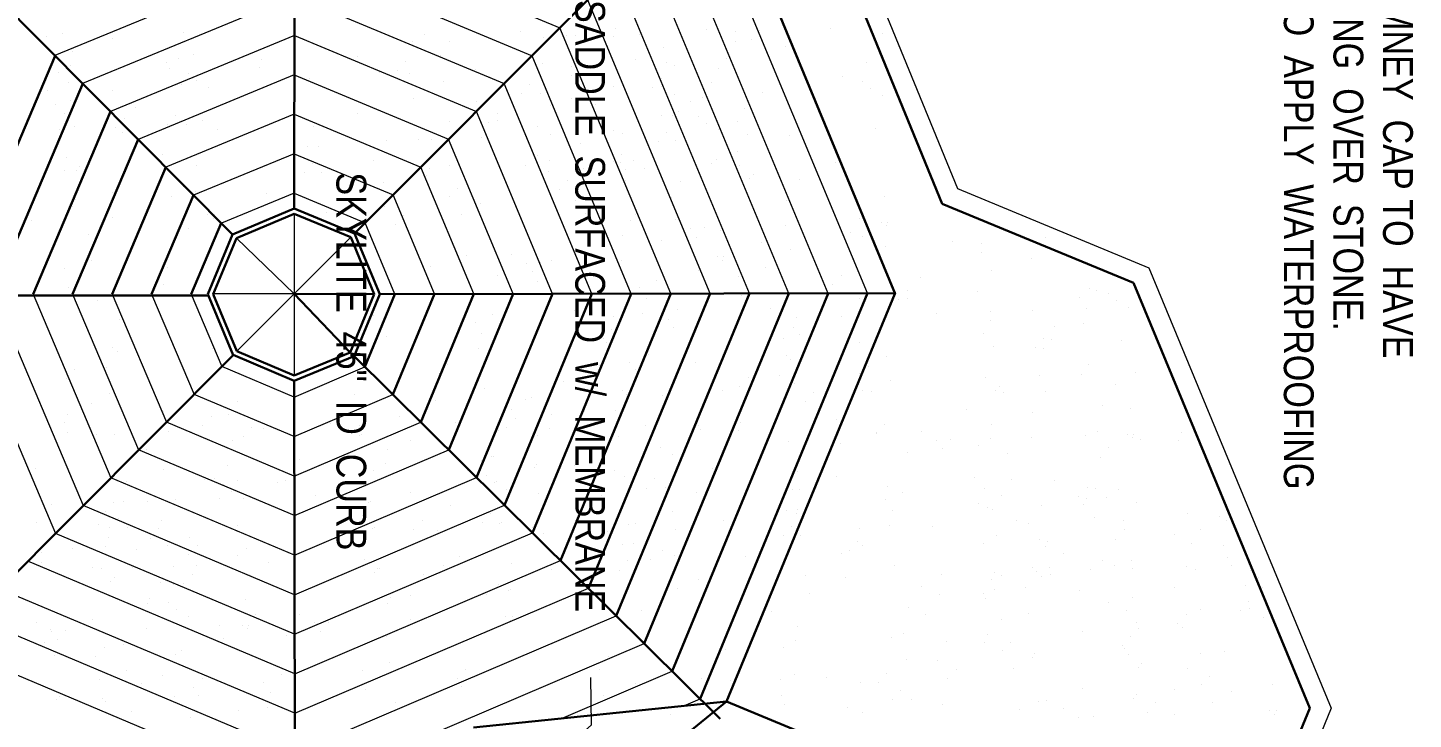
# Model space of a CAD drawing. Header units: inches. Extents: x -10188 to 9179, y -281 to 6710.
# Drawn here: x -2011.8 to -1592.8, y 1650.8 to 1859.7 of the extents above; entities that cross this region are included whole.
import ezdxf

# ---------------------------------------------------------------- set-up
doc = ezdxf.new("R2010")
doc.units = ezdxf.units.IN
doc.header["$MEASUREMENT"] = 0
doc.linetypes.add('HIDDEN', pattern=[0.375, 0.25, -0.125])
for name, color, linetype, lineweight in [('GUTTER', 7, 'Continuous', 15), ('ROOF LINE', 7, 'Continuous', 30), ('ROOFLINE', 7, 'HIDDEN', 30)]:
    doc.layers.add(name, color=color, linetype=linetype, lineweight=lineweight)
doc.layers.add('ROOF_FRAMING_PLAN', color=3, linetype='Continuous')
doc.styles.add('ARCHENT', font='technical.ttf', dxfattribs={"height": 6})
doc.styles.add('ARCHENTLTD', font='technical.ttf', dxfattribs={"height": 0.1875})
doc.dimstyles.new('ARCHENTLTD', dxfattribs={"dimscale": 0.05, "dimtxt": 0.1875, "dimasz": 3, "dimexe": 9, "dimexo": 1, "dimgap": 2.5, "dimtad": 0, "dimdec": 1, "dimzin": 1, "dimdsep": 46, "dimlunit": 4, "dimtxsty": 'ARCHENTLTD', "dimblk": 'ARCHTICK', "dimcen": 6, "dimclrd": 256, "dimclre": 256, "dimclrt": 256, "dimaunit": 1, "dimadec": 0, "dimazin": 0, "dimtfac": 1, "dimtdec": 1, "dimtofl": 0, "dimtmove": 1, "dimatfit": 3, "dimldrblk": 'ARCHTICK', "dimfxl": 1, "dimfrac": 2, "dimtolj": 1, "dimtzin": 0, "dimlwd": 9, "dimlwe": 9, "dimarcsym": 0})

# ---------------------------------------------------------------- blocks, each defined once
blk = doc.blocks.new('_ArchTick')
at = {"color": 0, "linetype": 'ByBlock', "const_width": 0.15}
blk.add_lwpolyline([(-0.5, -0.5), (0.5, 0.5)], dxfattribs=at)

msp = doc.modelspace()

# ---------------------------------------------------------------- linework, layer by layer
at = {"layer": 'GUTTER'}
for p, q in [((-1755.89, 1872.88), (-1730.58, 1811.09)), ((-1730.58, 1811.09), (-1672.74, 1787.18)), ((-1672.74, 1787.18), (-1617.55, 1654.15)), ((-1617.55, 1654.15), (-1654.22, 1565.43))]:
    msp.add_line(p, q, dxfattribs=at)
at = {"layer": 'ROOF LINE', "color": 93}
for p, q in [((-1930.98, 1928.77), (-1931.2, 1805.1)), ((-1912.91, 1797.54), (-1802.61, 1907.92)), ((-1949.8, 1797.25), (-2037, 1884.94)), ((-2034.01, 1779.23), (-2003.49, 1851.24)), ((-2022.06, 1779.23), (-1995.11, 1842.82)), ((-2010.12, 1779.23), (-1986.74, 1834.39)), ((-1998.17, 1779.23), (-1978.36, 1825.97)), ((-1986.22, 1779.23), (-1969.98, 1817.54)), ((-1974.28, 1779.23), (-1961.61, 1809.12)), ((-1962.33, 1779.23), (-1953.23, 1800.69)), ((-1957.44, 1778.83), (-2112.87, 1778.84)), ((-1900.7, 1779.24), (-1909.79, 1757.24)), ((-1905.31, 1779.23), (-1749.26, 1779.48)), ((-1888.79, 1779.26), (-1901.35, 1748.88)), ((-1876.87, 1779.27), (-1892.9, 1740.52)), ((-1876.87, 1779.27), (-1892.9, 1740.52)), ((-1864.96, 1779.29), (-1884.45, 1732.16)), ((-1853.05, 1779.31), (-1876.01, 1723.8)), ((-1841.14, 1779.33), (-1867.56, 1715.44)), ((-1829.23, 1779.35), (-1859.11, 1707.08)), ((-1817.32, 1779.37), (-1850.67, 1698.72)), ((-1805.41, 1779.39), (-1842.22, 1690.36)), ((-1793.5, 1779.41), (-1833.77, 1682)), ((-1781.58, 1779.42), (-1825.33, 1673.64)), ((-1769.67, 1779.44), (-1816.88, 1665.28)), ((-1757.76, 1779.46), (-1808.44, 1656.92)), ((-1949.63, 1760.78), (-2059.39, 1650.78)), ((-1913.07, 1760.48), (-1802.39, 1650.94)), ((-1931.19, 1752.99), (-1930.89, 1597.61))]:
    msp.add_line(p, q, dxfattribs=at)
at = {"layer": 'ROOF LINE'}
for p, q in [((-1749.47, 1779.35), (-1802.74, 1907.84)), ((-1762.95, 1874.29), (-1735.18, 1806.5)), ((-1735.18, 1806.5), (-1677.33, 1782.58)), ((-1949.8, 1797.24), (-1931.2, 1805.11)), ((-1948.66, 1796.09), (-1931.2, 1803.48)), ((-1931.2, 1805.1), (-1912.91, 1797.54)), ((-1931.2, 1803.48), (-1914.06, 1796.39)), ((-1912.91, 1797.54), (-1905.32, 1779.23)), ((-1957.26, 1779.23), (-1949.8, 1797.25)), ((-1955.64, 1779.23), (-1948.66, 1796.09)), ((-1914.06, 1796.39), (-1906.94, 1779.23)), ((-1677.33, 1782.58), (-1624.05, 1654.15)), ((-1949.63, 1760.78), (-1957.26, 1779.23)), ((-1948.51, 1762.01), (-1955.64, 1779.23)), ((-1906.94, 1779.23), (-1914.22, 1761.62)), ((-1905.31, 1779.23), (-1913.07, 1760.48)), ((-1749.5, 1779.35), (-1800.44, 1656.16)), ((-1931.19, 1752.99), (-1949.58, 1760.83)), ((-1931.19, 1754.62), (-1948.51, 1762.01)), ((-1914.22, 1761.62), (-1931.19, 1754.62)), ((-1913.07, 1760.48), (-1931.19, 1753)), ((-1800.44, 1656.16), (-1876.92, 1648.3)), ((-1860.03, 1607.57), (-1800.44, 1656.16)), ((-1677.26, 1605.21), (-1800.44, 1656.16)), ((-1624.05, 1654.15), (-1660.72, 1565.43))]:
    msp.add_line(p, q, dxfattribs=at)
at = {"layer": 'ROOF LINE', "color": 93, "lineweight": 9}
for p, q in [((-1757.76, 1779.46), (-1808.78, 1901.74)), ((-1931.04, 1893.08), (-1850.82, 1859.67)), ((-1769.67, 1779.44), (-1817.19, 1893.33)), ((-1781.58, 1779.42), (-1825.6, 1884.91)), ((-1931.06, 1881.17), (-2003.53, 1851.29)), ((-1931.06, 1881.17), (-1859.23, 1851.25)), ((-1793.5, 1779.41), (-1834.01, 1876.5)), ((-1931.09, 1869.26), (-1995.14, 1842.85)), ((-1931.09, 1869.26), (-1867.64, 1842.84)), ((-1805.41, 1779.39), (-1842.41, 1868.08)), ((-1931.11, 1857.35), (-1986.75, 1834.41)), ((-1931.11, 1857.35), (-1876.05, 1834.43)), ((-1817.32, 1779.37), (-1850.82, 1859.67)), ((-1829.23, 1779.35), (-1859.23, 1851.25)), ((-1931.13, 1845.45), (-1978.36, 1825.97)), ((-1931.13, 1845.45), (-1884.46, 1826.01)), ((-1841.14, 1779.33), (-1867.64, 1842.84)), ((-1931.15, 1833.54), (-1969.97, 1817.53)), ((-1931.15, 1833.54), (-1892.86, 1817.6)), ((-1853.05, 1779.31), (-1876.05, 1834.43)), ((-1864.96, 1779.29), (-1884.46, 1826.01)), ((-1931.17, 1821.63), (-1961.58, 1809.09)), ((-1931.17, 1821.63), (-1901.27, 1809.18)), ((-1876.87, 1779.27), (-1892.86, 1817.6)), ((-1931.19, 1809.73), (-1953.19, 1800.65)), ((-1931.19, 1809.73), (-1909.68, 1800.77)), ((-1888.79, 1779.26), (-1901.27, 1809.18)), ((-1900.7, 1779.24), (-1909.68, 1800.77)), ((-2034.01, 1779.23), (-2003.37, 1706.92)), ((-2022.06, 1779.23), (-1994.98, 1715.33)), ((-2010.12, 1779.23), (-1986.6, 1723.73)), ((-1998.17, 1779.23), (-1978.21, 1732.13)), ((-1986.22, 1779.23), (-1969.83, 1740.54)), ((-1974.28, 1779.23), (-1961.44, 1748.94)), ((-1962.33, 1779.23), (-1953.06, 1757.35)), ((-1931.18, 1748.13), (-1953.06, 1757.35)), ((-1931.18, 1748.13), (-1909.79, 1757.24)), ((-1931.16, 1736.19), (-1961.44, 1748.94)), ((-1931.16, 1736.19), (-1901.35, 1748.88)), ((-1931.13, 1724.24), (-1969.83, 1740.54)), ((-1931.13, 1724.24), (-1892.9, 1740.52)), ((-1931.11, 1712.3), (-1978.21, 1732.13)), ((-1931.11, 1712.3), (-1884.45, 1732.16)), ((-1931.09, 1700.35), (-1986.6, 1723.73)), ((-1931.09, 1700.35), (-1876.01, 1723.8)), ((-1931.06, 1688.41), (-1994.98, 1715.33)), ((-1931.06, 1688.41), (-1867.56, 1715.44)), ((-1931.04, 1676.46), (-2003.37, 1706.92)), ((-1931.04, 1676.46), (-1859.11, 1707.08)), ((-1931.02, 1664.52), (-2011.75, 1698.52)), ((-1931.02, 1664.52), (-1850.67, 1698.72)), ((-1930.99, 1652.57), (-2020.14, 1690.11)), ((-1930.99, 1652.57), (-1842.22, 1690.36)), ((-1930.97, 1640.63), (-2028.52, 1681.71)), ((-1930.97, 1640.63), (-1833.77, 1682)), ((-1930.95, 1628.68), (-2036.91, 1673.3)), ((-1930.95, 1628.68), (-1825.33, 1673.64)), ((-1850.35, 1651.03), (-1816.88, 1665.28)), ((-1813.34, 1654.84), (-1808.44, 1656.92))]:
    msp.add_line(p, q, dxfattribs=at)
at = {"layer": 'ROOF LINE', "color": 5, "lineweight": 9}
for p, q in [((-1931.2, 1803.48), (-1931.2, 1754.62)), ((-1914.06, 1796.39), (-1948.51, 1762.01))]:
    msp.add_line(p, q, dxfattribs=at)
at = {"layer": 'ROOF LINE', "color": 4, "lineweight": 9}
for p, q in [((-1948.66, 1796.09), (-1931.2, 1779.28)), ((-1931.2, 1779.28), (-1955.64, 1779.28))]:
    msp.add_line(p, q, dxfattribs=at)
at = {"layer": 'ROOF LINE', "color": 5}
for p, q in [((-1906.94, 1779.23), (-1931.2, 1779.28)), ((-1931.2, 1779.28), (-1914.22, 1761.62))]:
    msp.add_line(p, q, dxfattribs=at)
at = {"layer": 'ROOFLINE', "color": 7, "linetype": 'Continuous', "lineweight": 25, "ltscale": 100}
for p, q in [((-2006, 1857.01), (-2006, 1857.01)), ((-2001.37, 1858.08), (-2001.37, 1858.08)), ((-1986.16, 1856.51), (-1986.16, 1856.51)), ((-1964.78, 1858.31), (-1964.78, 1858.31)), ((-1928.25, 1856.48), (-1928.25, 1856.48)), ((-1891.68, 1857.63), (-1891.68, 1857.63)), ((-1862.77, 1858.58), (-1862.77, 1858.58)), ((-1855.64, 1856.68), (-1855.64, 1856.68)), ((-1848.92, 1857.43), (-1848.92, 1857.43)), ((-1846.21, 1857.42), (-1846.21, 1857.42)), ((-1834.65, 1857.03), (-1834.65, 1857.03)), ((-1833.87, 1859.52), (-1833.87, 1859.52)), ((-1826.74, 1857.62), (-1826.74, 1857.62)), ((-1806.55, 1859.25), (-1806.55, 1859.25)), ((-1797.83, 1858.57), (-1797.83, 1858.57)), ((-1790.38, 1858.89), (-1790.38, 1858.89)), ((-1768.93, 1859.51), (-1768.93, 1859.51)), ((-1753.26, 1857.95), (-1753.26, 1857.95)), ((-1998.31, 1852.52), (-1998.31, 1852.52)), ((-1895.27, 1855.57), (-1895.27, 1855.57)), ((-1884.26, 1855.5), (-1884.26, 1855.5)), ((-1858.2, 1852.03), (-1858.2, 1852.03)), ((-1836.33, 1854.05), (-1836.33, 1854.05)), ((-1819.58, 1853.66), (-1819.58, 1853.66)), ((-1797.71, 1855.69), (-1797.71, 1855.69)), ((-1792.91, 1856.12), (-1792.91, 1856.12)), ((-1782.5, 1854.12), (-1782.5, 1854.12)), ((-1998.75, 1848.26), (-1998.75, 1848.26)), ((-1969.84, 1849.2), (-1969.84, 1849.2)), ((-1966.3, 1850.46), (-1966.3, 1850.46)), ((-1961.67, 1851.53), (-1961.67, 1851.53)), ((-1953.28, 1848.05), (-1953.28, 1848.05)), ((-1940.94, 1850.15), (-1940.94, 1850.15)), ((-1912.04, 1851.09), (-1912.04, 1851.09)), ((-1897.45, 1849.51), (-1897.45, 1849.51)), ((-1886.96, 1851.41), (-1886.96, 1851.41)), ((-1856.15, 1848.8), (-1856.15, 1848.8)), ((-1847.43, 1848.12), (-1847.43, 1848.12)), ((-1828.07, 1850), (-1828.07, 1850)), ((-1818.53, 1849.06), (-1818.53, 1849.06)), ((-1816.04, 1848.33), (-1816.04, 1848.33)), ((-1800.32, 1850.26), (-1800.32, 1850.26)), ((-1758.01, 1849.15), (-1758.01, 1849.15)), ((-2002.34, 1846.2), (-2002.34, 1846.2)), ((-1968.88, 1847.28), (-1968.88, 1847.28)), ((-1963.11, 1845.85), (-1963.11, 1845.85)), ((-1960.65, 1843.72), (-1960.65, 1843.72)), ((-1941.72, 1847.66), (-1941.72, 1847.66)), ((-1926.65, 1844.29), (-1926.65, 1844.29)), ((-1905.24, 1846.23), (-1905.24, 1846.23)), ((-1899.98, 1846.75), (-1899.98, 1846.75)), ((-1896.24, 1846.01), (-1896.24, 1846.01)), ((-1885.93, 1843.6), (-1885.93, 1843.6)), ((-1876.34, 1847.17), (-1876.34, 1847.17)), ((-1872.21, 1844.92), (-1872.21, 1844.92)), ((-1847.31, 1845.24), (-1847.31, 1845.24)), ((-1832.1, 1843.67), (-1832.1, 1843.67)), ((-1820.23, 1844.32), (-1820.23, 1844.32)), ((-1802.86, 1847.5), (-1802.86, 1847.5)), ((-1765.22, 1844.9), (-1765.22, 1844.9)), ((-2005.86, 1840.62), (-2005.86, 1840.62)), ((-1999.36, 1843.1), (-1999.36, 1843.1)), ((-1985.97, 1840.72), (-1985.97, 1840.72)), ((-1965.27, 1842.65), (-1965.27, 1842.65)), ((-1957.07, 1841.67), (-1957.07, 1841.67)), ((-1862.42, 1839.73), (-1862.42, 1839.73)), ((-1859.89, 1842.49), (-1859.89, 1842.49)), ((-1856.59, 1839.83), (-1856.59, 1839.83)), ((-1834.73, 1841.86), (-1834.73, 1841.86)), ((-1822.77, 1841.55), (-1822.77, 1841.55)), ((-1820.06, 1842.01), (-1820.06, 1842.01)), ((-1816.03, 1839.42), (-1816.03, 1839.42)), ((-1804.87, 1843.07), (-1804.87, 1843.07)), ((-1789.45, 1840.24), (-1789.45, 1840.24)), ((-1759.45, 1843.47), (-1759.45, 1843.47)), ((-1756.99, 1841.34), (-1756.99, 1841.34)), ((-2003.31, 1836.63), (-2003.31, 1836.63)), ((-1998.69, 1837.7), (-1998.69, 1837.7)), ((-1979.29, 1835.54), (-1979.29, 1835.54)), ((-1895.22, 1838.2), (-1895.22, 1838.2)), ((-1876.15, 1837.4), (-1876.15, 1837.4)), ((-1865.63, 1837.88), (-1865.63, 1837.88)), ((-1853.6, 1836.22), (-1853.6, 1836.22)), ((-1847.25, 1838.35), (-1847.25, 1838.35)), ((-1840.12, 1836.45), (-1840.12, 1836.45)), ((-1818.35, 1839.29), (-1818.35, 1839.29)), ((-1811.21, 1837.39), (-1811.21, 1837.39)), ((-1807.61, 1838.69), (-1807.61, 1838.69)), ((-1795.03, 1835.32), (-1795.03, 1835.32)), ((-1782.31, 1838.34), (-1782.31, 1838.34)), ((-1753.41, 1839.28), (-1753.41, 1839.28)), ((-2000.67, 1833.74), (-2000.67, 1833.74)), ((-1982.56, 1832.35), (-1982.56, 1832.35)), ((-1966.96, 1833.12), (-1966.96, 1833.12)), ((-1959.04, 1831.53), (-1959.04, 1831.53)), ((-1911.94, 1833.7), (-1911.94, 1833.7)), ((-1884.33, 1831.41), (-1884.33, 1831.41)), ((-1872.37, 1831.1), (-1872.37, 1831.1)), ((-1869.83, 1833.87), (-1869.83, 1833.87)), ((-1869.66, 1831.56), (-1869.66, 1831.56)), ((-1820.06, 1833.09), (-1820.06, 1833.09)), ((-1816.9, 1833.29), (-1816.9, 1833.29)), ((-1814.81, 1834.45), (-1814.81, 1834.45)), ((-1809.05, 1833.02), (-1809.05, 1833.02)), ((-1797.01, 1831.35), (-1797.01, 1831.35)), ((-2002.29, 1828.82), (-2002.29, 1828.82)), ((-1997.66, 1829.89), (-1997.66, 1829.89)), ((-1985.09, 1829.59), (-1985.09, 1829.59)), ((-1983.22, 1828.03), (-1983.22, 1828.03)), ((-1969.49, 1830.35), (-1969.49, 1830.35)), ((-1963.67, 1830.46), (-1963.67, 1830.46)), ((-1954.32, 1828.97), (-1954.32, 1828.97)), ((-1925.42, 1829.92), (-1925.42, 1829.92)), ((-1923.1, 1830.04), (-1923.1, 1830.04)), ((-1896.52, 1830.86), (-1896.52, 1830.86)), ((-1860.81, 1826.94), (-1860.81, 1826.94)), ((-1857.63, 1829.89), (-1857.63, 1829.89)), ((-1853.59, 1827.3), (-1853.59, 1827.3)), ((-1834.72, 1828.5), (-1834.72, 1828.5)), ((-1831.91, 1827.88), (-1831.91, 1827.88)), ((-1818.55, 1828.14), (-1818.55, 1828.14)), ((-1806.59, 1830.89), (-1806.59, 1830.89)), ((-1803.01, 1828.83), (-1803.01, 1828.83)), ((-1794, 1827.51), (-1794, 1827.51)), ((-1781.43, 1827.2), (-1781.43, 1827.2)), ((-1778.9, 1829.97), (-1778.9, 1829.97)), ((-1755.38, 1829.14), (-1755.38, 1829.14)), ((-1927.13, 1823.72), (-1927.13, 1823.72)), ((-1923.97, 1823.91), (-1923.97, 1823.91)), ((-1903.2, 1825.77), (-1903.2, 1825.77)), ((-1893.61, 1826), (-1893.61, 1826)), ((-1889.72, 1826), (-1889.72, 1826)), ((-1874.38, 1826.68), (-1874.38, 1826.68)), ((-1844.63, 1824.86), (-1844.63, 1824.86)), ((-1821.08, 1825.38), (-1821.08, 1825.38)), ((-1815.87, 1825.48), (-1815.87, 1825.48)), ((-2000.04, 1820.44), (-2000.04, 1820.44)), ((-1971.13, 1821.38), (-1971.13, 1821.38)), ((-1925.62, 1818.77), (-1925.62, 1818.77)), ((-1907.23, 1819.44), (-1907.23, 1819.44)), ((-1857.62, 1820.98), (-1857.62, 1820.98)), ((-1853.91, 1819.46), (-1853.91, 1819.46)), ((-1846.61, 1820.9), (-1846.61, 1820.9)), ((-1834.57, 1819.24), (-1834.57, 1819.24)), ((-1832.41, 1819.01), (-1832.41, 1819.01)), ((-1832.05, 1821.49), (-1832.05, 1821.49)), ((-1828.5, 1819.52), (-1828.5, 1819.52)), ((-1804.98, 1818.69), (-1804.98, 1818.69)), ((-1803.51, 1819.95), (-1803.51, 1819.95)), ((-1797.01, 1822.43), (-1797.01, 1822.43)), ((-1767.47, 1819), (-1767.47, 1819)), ((-2000.68, 1816.63), (-2000.68, 1816.63)), ((-1997.05, 1816.54), (-1997.05, 1816.54)), ((-1996.06, 1817.7), (-1996.06, 1817.7)), ((-1982.05, 1816.12), (-1982.05, 1816.12)), ((-1981.45, 1817.3), (-1981.45, 1817.3)), ((-1960.66, 1817.93), (-1960.66, 1817.93)), ((-1928.15, 1816), (-1928.15, 1816)), ((-1922.94, 1816.11), (-1922.94, 1816.11)), ((-1891.15, 1815.19), (-1891.15, 1815.19)), ((-1890.22, 1817.12), (-1890.22, 1817.12)), ((-1884.32, 1818.05), (-1884.32, 1818.05)), ((-1861.31, 1818.06), (-1861.31, 1818.06)), ((-1854.18, 1816.16), (-1854.18, 1816.16)), ((-1843.6, 1817.06), (-1843.6, 1817.06)), ((-1831.03, 1816.75), (-1831.03, 1816.75)), ((-1825.28, 1817.11), (-1825.28, 1817.11)), ((-1796.38, 1818.05), (-1796.38, 1818.05)), ((-1792.4, 1815.31), (-1792.4, 1815.31)), ((-1964.69, 1811.6), (-1964.69, 1811.6)), ((-1960.98, 1810.08), (-1960.98, 1810.08)), ((-1956.36, 1811.15), (-1956.36, 1811.15)), ((-1910.58, 1810.58), (-1910.58, 1810.58)), ((-1904.08, 1813.06), (-1904.08, 1813.06)), ((-1881.65, 1811.03), (-1881.65, 1811.03)), ((-1850.94, 1810.81), (-1850.94, 1810.81)), ((-1848.41, 1813.57), (-1848.41, 1813.57)), ((-1831.02, 1813.68), (-1831.02, 1813.68)), ((-1814.26, 1813.29), (-1814.26, 1813.29)), ((-1793.39, 1814.15), (-1793.39, 1814.15)), ((-1778.39, 1813.74), (-1778.39, 1813.74)), ((-1997.29, 1807.74), (-1997.29, 1807.74)), ((-1986.08, 1809.8), (-1986.08, 1809.8)), ((-1968.38, 1808.69), (-1968.38, 1808.69)), ((-1939.48, 1809.63), (-1939.48, 1809.63)), ((-1884.17, 1808.79), (-1884.17, 1808.79)), ((-1874.88, 1806.66), (-1874.88, 1806.66)), ((-1845.97, 1807.6), (-1845.97, 1807.6)), ((-1817.07, 1808.55), (-1817.07, 1808.55)), ((-1782.42, 1807.41), (-1782.42, 1807.41)), ((-1752.7, 1808.77), (-1752.7, 1808.77)), ((-1998.22, 1805.81), (-1998.22, 1805.81)), ((-1986.16, 1802.35), (-1986.16, 1802.35)), ((-1957.25, 1803.29), (-1957.25, 1803.29)), ((-1955.71, 1802.19), (-1955.71, 1802.19)), ((-1955.33, 1803.35), (-1955.33, 1803.35)), ((-1921.33, 1803.91), (-1921.33, 1803.91)), ((-1903.78, 1805.71), (-1903.78, 1805.71)), ((-1898, 1803.12), (-1898, 1803.12)), ((-1880.62, 1803.23), (-1880.62, 1803.23)), ((-1842.99, 1803.7), (-1842.99, 1803.7)), ((-1842, 1804.86), (-1842, 1804.86)), ((-1827.99, 1803.29), (-1827.99, 1803.29)), ((-1760.26, 1801.94), (-1760.26, 1801.94)), ((-2010.73, 1801.61), (-2010.73, 1801.61)), ((-1963.02, 1799.14), (-1963.02, 1799.14)), ((-1900.54, 1800.36), (-1900.54, 1800.36)), ((-1840.3, 1798.07), (-1840.3, 1798.07)), ((-1829.41, 1801.48), (-1829.41, 1801.48)), ((-1815.95, 1801.62), (-1815.95, 1801.62)), ((-1811.4, 1799.02), (-1811.4, 1799.02)), ((-1807.07, 1799.22), (-1807.07, 1799.22)), ((-1802.3, 1798.32), (-1802.3, 1798.32)), ((-1782.5, 1799.96), (-1782.5, 1799.96)), ((-1762.96, 1797.85), (-1762.96, 1797.85)), ((-1753.59, 1800.91), (-1753.59, 1800.91)), ((-1752.05, 1799.81), (-1752.05, 1799.81)), ((-1751.67, 1800.96), (-1751.67, 1800.96)), ((-1993.38, 1797.32), (-1993.38, 1797.32)), ((-1832.02, 1796.96), (-1832.02, 1796.96)), ((-1819.98, 1795.3), (-1819.98, 1795.3)), ((-1809.6, 1796.46), (-1809.6, 1796.46)), ((-1789.71, 1794.94), (-1789.71, 1794.94)), ((-1759.36, 1796.75), (-1759.36, 1796.75)), ((-1752.34, 1793.61), (-1752.34, 1793.61)), ((-1732.15, 1795.24), (-1732.15, 1795.24)), ((-1723.44, 1794.56), (-1723.44, 1794.56)), ((-1707.2, 1795.04), (-1707.2, 1795.04)), ((-1704.07, 1796.44), (-1704.07, 1796.44)), ((-1992.35, 1789.52), (-1992.35, 1789.52)), ((-1879.01, 1791.03), (-1879.01, 1791.03)), ((-1865.55, 1791.17), (-1865.55, 1791.17)), ((-1853.51, 1789.51), (-1853.51, 1789.51)), ((-1832.09, 1789.51), (-1832.09, 1789.51)), ((-1803.19, 1790.46), (-1803.19, 1790.46)), ((-1801.65, 1789.36), (-1801.65, 1789.36)), ((-1801.27, 1790.51), (-1801.27, 1790.51)), ((-1781.24, 1792.67), (-1781.24, 1792.67)), ((-1761.94, 1790.05), (-1761.94, 1790.05)), ((-1723.31, 1791.68), (-1723.31, 1791.68)), ((-1708.1, 1790.11), (-1708.1, 1790.11)), ((-2000.59, 1787.02), (-2000.59, 1787.02)), ((-1969.39, 1787.26), (-1969.39, 1787.26)), ((-1889.9, 1787.62), (-1889.9, 1787.62)), ((-1861, 1788.57), (-1861, 1788.57)), ((-1859.2, 1786.01), (-1859.2, 1786.01)), ((-1856.67, 1788.77), (-1856.67, 1788.77)), ((-1808.96, 1786.3), (-1808.96, 1786.3)), ((-1788.69, 1787.13), (-1788.69, 1787.13)), ((-1720.41, 1786.47), (-1720.41, 1786.47)), ((-1683.61, 1785.14), (-1683.61, 1785.14)), ((-1999.54, 1781.17), (-1999.54, 1781.17)), ((-1971.93, 1784.5), (-1971.93, 1784.5)), ((-1970.63, 1782.12), (-1970.63, 1782.12)), ((-1869.58, 1784.85), (-1869.58, 1784.85)), ((-1857.54, 1783.18), (-1857.54, 1783.18)), ((-1839.31, 1784.49), (-1839.31, 1784.49)), ((-1826.73, 1781.11), (-1826.73, 1781.11)), ((-1821.56, 1783.41), (-1821.56, 1783.41)), ((-1796.93, 1784.64), (-1796.93, 1784.64)), ((-1768.26, 1782.11), (-1768.26, 1782.11)), ((-1765.73, 1784.88), (-1765.73, 1784.88)), ((-1741.64, 1784.33), (-1741.64, 1784.33)), ((-1690.82, 1780.89), (-1690.82, 1780.89)), ((-1990.74, 1777.32), (-1990.74, 1777.32)), ((-1903.11, 1779.06), (-1903.11, 1779.06)), ((-1853.68, 1776.9), (-1853.68, 1776.9)), ((-1838.29, 1776.68), (-1838.29, 1776.68)), ((-1824.78, 1777.84), (-1824.78, 1777.84)), ((-1795.87, 1778.79), (-1795.87, 1778.79)), ((-1766.97, 1779.73), (-1766.97, 1779.73)), ((-1760.33, 1777.85), (-1760.33, 1777.85)), ((-1748.37, 1777.54), (-1748.37, 1777.54)), ((-1745.83, 1780.31), (-1745.83, 1780.31)), ((-1745.67, 1778), (-1745.67, 1778)), ((-1724.44, 1780.15), (-1724.44, 1780.15)), ((-1693.63, 1778.08), (-1693.63, 1778.08)), ((-1688.46, 1780.38), (-1688.46, 1780.38)), ((-1685.05, 1779.46), (-1685.05, 1779.46)), ((-1682.59, 1777.33), (-1682.59, 1777.33)), ((-1907.14, 1772.73), (-1907.14, 1772.73)), ((-1871.16, 1772.96), (-1871.16, 1772.96)), ((-1846.52, 1774.19), (-1846.52, 1774.19)), ((-1834.49, 1772.52), (-1834.49, 1772.52)), ((-1825.7, 1773.3), (-1825.7, 1773.3)), ((-1815.33, 1774.43), (-1815.33, 1774.43)), ((-1787.08, 1774.94), (-1787.08, 1774.94)), ((-1765.72, 1772.44), (-1765.72, 1772.44)), ((-1736.81, 1773.38), (-1736.81, 1773.38)), ((-1720.57, 1773.87), (-1720.57, 1773.87)), ((-1707.91, 1774.33), (-1707.91, 1774.33)), ((-1691.67, 1774.81), (-1691.67, 1774.81)), ((-1679.01, 1775.27), (-1679.01, 1775.27)), ((-1983.88, 1771.45), (-1983.88, 1771.45)), ((-1981.96, 1769.41), (-1981.96, 1769.41)), ((-1876.33, 1770.66), (-1876.33, 1770.66)), ((-1845.47, 1768.34), (-1845.47, 1768.34)), ((-1835.24, 1768.48), (-1835.24, 1768.48)), ((-1817.86, 1771.66), (-1817.86, 1771.66)), ((-1816.57, 1769.28), (-1816.57, 1769.28)), ((-1780.22, 1769.06), (-1780.22, 1769.06)), ((-1779.2, 1772.21), (-1779.2, 1772.21)), ((-1720.63, 1771.31), (-1720.63, 1771.31)), ((-1701.38, 1769.49), (-1701.38, 1769.49)), ((-1692.6, 1770.27), (-1692.6, 1770.27)), ((-1903.28, 1766.45), (-1903.28, 1766.45)), ((-1874.38, 1767.39), (-1874.38, 1767.39)), ((-1837.77, 1765.71), (-1837.77, 1765.71)), ((-1836.68, 1764.49), (-1836.68, 1764.49)), ((-1783.23, 1765.89), (-1783.23, 1765.89)), ((-1778.3, 1767.02), (-1778.3, 1767.02)), ((-1760.33, 1764.49), (-1760.33, 1764.49)), ((-1722.61, 1767.34), (-1722.61, 1767.34)), ((-1704.5, 1765.96), (-1704.5, 1765.96)), ((-1702.14, 1765.45), (-1702.14, 1765.45)), ((-1680.98, 1765.13), (-1680.98, 1765.13)), ((-1985.99, 1763.08), (-1985.99, 1763.08)), ((-1984.7, 1761.84), (-1984.7, 1761.84)), ((-1955.79, 1762.78), (-1955.79, 1762.78)), ((-1884.09, 1762.07), (-1884.09, 1762.07)), ((-1875.3, 1762.85), (-1875.3, 1762.85)), ((-1824.1, 1761.11), (-1824.1, 1761.11)), ((-1782.33, 1760.7), (-1782.33, 1760.7)), ((-1752.13, 1760.4), (-1752.13, 1760.4)), ((-1719.6, 1763.5), (-1719.6, 1763.5)), ((-1707.03, 1763.2), (-1707.03, 1763.2)), ((-1704.67, 1762.68), (-1704.67, 1762.68)), ((-1997.56, 1756.52), (-1997.56, 1756.52)), ((-1988.06, 1756.95), (-1988.06, 1756.95)), ((-1884.84, 1758.03), (-1884.84, 1758.03)), ((-1838.84, 1757.56), (-1838.84, 1757.56)), ((-1829.82, 1758.61), (-1829.82, 1758.61)), ((-1827.9, 1756.57), (-1827.9, 1756.57)), ((-1809.94, 1758.51), (-1809.94, 1758.51)), ((-1781.04, 1759.45), (-1781.04, 1759.45)), ((-1757.65, 1757.48), (-1757.65, 1757.48)), ((-1690.99, 1758.07), (-1690.99, 1758.07)), ((-2000.1, 1753.75), (-2000.1, 1753.75)), ((-1962.94, 1752.43), (-1962.94, 1752.43)), ((-1887.37, 1755.26), (-1887.37, 1755.26)), ((-1849.73, 1752.67), (-1849.73, 1752.67)), ((-1815.87, 1754.91), (-1815.87, 1754.91)), ((-1793.9, 1754.13), (-1793.9, 1754.13)), ((-1784.4, 1754.56), (-1784.4, 1754.56)), ((-1779.78, 1752.15), (-1779.78, 1752.15)), ((-1760.17, 1755.23), (-1760.17, 1755.23)), ((-1750.88, 1753.1), (-1750.88, 1753.1)), ((-1721.98, 1754.04), (-1721.98, 1754.04)), ((-1705.74, 1754.53), (-1705.74, 1754.53)), ((-1693.07, 1754.99), (-1693.07, 1754.99)), ((-1682.76, 1751.88), (-1682.76, 1751.88)), ((-1676.83, 1755.47), (-1676.83, 1755.47)), ((-1987.03, 1749.14), (-1987.03, 1749.14)), ((-1912.92, 1748.78), (-1912.92, 1748.78)), ((-1873.7, 1750.66), (-1873.7, 1750.66)), ((-1861.11, 1747.28), (-1861.11, 1747.28)), ((-1859.54, 1748.06), (-1859.54, 1748.06)), ((-1831.93, 1750.25), (-1831.93, 1750.25)), ((-1830.64, 1749), (-1830.64, 1749)), ((-1819.89, 1748.58), (-1819.89, 1748.58)), ((-1801.73, 1749.95), (-1801.73, 1749.95)), ((-1796.44, 1751.37), (-1796.44, 1751.37)), ((-1774.01, 1749.56), (-1774.01, 1749.56)), ((-1759.28, 1750.04), (-1759.28, 1750.04)), ((-1756.62, 1749.67), (-1756.62, 1749.67)), ((-1718.99, 1750.15), (-1718.99, 1750.15)), ((-1718, 1751.3), (-1718, 1751.3)), ((-1716.63, 1749.63), (-1716.63, 1749.63)), ((-1703.99, 1749.73), (-1703.99, 1749.73)), ((-1992.54, 1746.17), (-1992.54, 1746.17)), ((-1970.82, 1743.75), (-1970.82, 1743.75)), ((-1948.26, 1746.85), (-1948.26, 1746.85)), ((-1888.44, 1747.11), (-1888.44, 1747.11)), ((-1865.46, 1744.46), (-1865.46, 1744.46)), ((-1843.5, 1743.68), (-1843.5, 1743.68)), ((-1834, 1744.11), (-1834, 1744.11)), ((-1783.37, 1746.75), (-1783.37, 1746.75)), ((-1776.54, 1746.8), (-1776.54, 1746.8)), ((-1728.01, 1744.24), (-1728.01, 1744.24)), ((-1708.02, 1743.4), (-1708.02, 1743.4)), ((-1686.79, 1745.55), (-1686.79, 1745.55)), ((-1678.3, 1744.76), (-1678.3, 1744.76)), ((-2000.5, 1740.31), (-2000.5, 1740.31)), ((-1999.72, 1742.8), (-1999.72, 1742.8)), ((-1958.76, 1739.41), (-1958.76, 1739.41)), ((-1956.23, 1742.17), (-1956.23, 1742.17)), ((-1950.96, 1742.76), (-1950.96, 1742.76)), ((-1943.94, 1739), (-1943.94, 1739)), ((-1920.15, 1740.15), (-1920.15, 1740.15)), ((-1911.43, 1739.47), (-1911.43, 1739.47)), ((-1899.33, 1742.21), (-1899.33, 1742.21)), ((-1892.07, 1741.35), (-1892.07, 1741.35)), ((-1882.53, 1740.41), (-1882.53, 1740.41)), ((-1866.86, 1738.85), (-1866.86, 1738.85)), ((-1864.32, 1741.61), (-1864.32, 1741.61)), ((-1853.43, 1742.8), (-1853.43, 1742.8)), ((-1846.04, 1740.92), (-1846.04, 1740.92)), ((-1824.96, 1739.47), (-1824.96, 1739.47)), ((-1821.42, 1740.73), (-1821.42, 1740.73)), ((-1808.88, 1739.59), (-1808.88, 1739.59)), ((-1796.06, 1740.42), (-1796.06, 1740.42)), ((-1767.16, 1741.36), (-1767.16, 1741.36)), ((-1752.57, 1739.78), (-1752.57, 1739.78)), ((-1720.32, 1739.76), (-1720.32, 1739.76)), ((-1999.77, 1737.53), (-1999.77, 1737.53)), ((-1991.05, 1736.85), (-1991.05, 1736.85)), ((-1985.43, 1736.95), (-1985.43, 1736.95)), ((-1971.69, 1738.74), (-1971.69, 1738.74)), ((-1969.24, 1737.58), (-1969.24, 1737.58)), ((-1962.15, 1737.8), (-1962.15, 1737.8)), ((-1949.93, 1734.95), (-1949.93, 1734.95)), ((-1946.48, 1736.24), (-1946.48, 1736.24)), ((-1940.34, 1738.52), (-1940.34, 1738.52)), ((-1911.31, 1736.59), (-1911.31, 1736.59)), ((-1910.71, 1736.83), (-1910.71, 1736.83)), ((-1896.1, 1735.02), (-1896.1, 1735.02)), ((-1869.49, 1738.13), (-1869.49, 1738.13)), ((-1857.46, 1736.47), (-1857.46, 1736.47)), ((-1853.86, 1738.53), (-1853.86, 1738.53)), ((-1832.97, 1736.3), (-1832.97, 1736.3)), ((-1808.39, 1738.32), (-1808.39, 1738.32)), ((-1796.84, 1737.93), (-1796.84, 1737.93)), ((-1755.1, 1737.02), (-1755.1, 1737.02)), ((-1755.01, 1737.47), (-1755.01, 1737.47)), ((-1741.55, 1737.61), (-1741.55, 1737.61)), ((-1737, 1735.01), (-1737, 1735.01)), ((-1732.67, 1735.22), (-1732.67, 1735.22)), ((-1720.76, 1735.49), (-1720.76, 1735.49)), ((-1708.1, 1735.96), (-1708.1, 1735.96)), ((-1691.86, 1736.44), (-1691.86, 1736.44)), ((-1688.31, 1737.7), (-1688.31, 1737.7)), ((-1679.19, 1736.9), (-1679.19, 1736.9)), ((-1677.65, 1735.8), (-1677.65, 1735.8)), ((-1677.27, 1736.95), (-1677.27, 1736.95)), ((-1675.29, 1735.28), (-1675.29, 1735.28)), ((-1663.74, 1734.89), (-1663.74, 1734.89)), ((-1662.95, 1737.38), (-1662.95, 1737.38)), ((-1990.93, 1733.98), (-1990.93, 1733.98)), ((-1975.72, 1732.41), (-1975.72, 1732.41)), ((-1903.03, 1732.34), (-1903.03, 1732.34)), ((-1820.39, 1732.92), (-1820.39, 1732.92)), ((-1816.76, 1730.91), (-1816.76, 1730.91)), ((-1781.77, 1734.56), (-1781.77, 1734.56)), ((-1765.9, 1734.07), (-1765.9, 1734.07)), ((-1745.58, 1731.29), (-1745.58, 1731.29)), ((-1735.2, 1732.45), (-1735.2, 1732.45)), ((-1724.35, 1733.44), (-1724.35, 1733.44)), ((-1715.32, 1730.93), (-1715.32, 1730.93)), ((-1684.96, 1732.74), (-1684.96, 1732.74)), ((-2009.25, 1726.62), (-2009.25, 1726.62)), ((-1970.72, 1726.36), (-1970.72, 1726.36)), ((-1951.23, 1727.43), (-1951.23, 1727.43)), ((-1929.63, 1729.23), (-1929.63, 1729.23)), ((-1903.46, 1728.08), (-1903.46, 1728.08)), ((-1874.56, 1729.02), (-1874.56, 1729.02)), ((-1871.61, 1730.05), (-1871.61, 1730.05)), ((-1871.02, 1730.28), (-1871.02, 1730.28)), ((-1858.43, 1726.9), (-1858.43, 1726.9)), ((-1857.99, 1727.87), (-1857.99, 1727.87)), ((-1846.44, 1727.48), (-1846.44, 1727.48)), ((-1845.66, 1729.97), (-1845.66, 1729.97)), ((-1804.7, 1726.57), (-1804.7, 1726.57)), ((-1802.17, 1729.33), (-1802.17, 1729.33)), ((-1687.28, 1729.89), (-1687.28, 1729.89)), ((-1984.2, 1722.57), (-1984.2, 1722.57)), ((-1981.88, 1722.7), (-1981.88, 1722.7)), ((-1958.43, 1723.19), (-1958.43, 1723.19)), ((-1955.29, 1723.52), (-1955.29, 1723.52)), ((-1948.33, 1722.76), (-1948.33, 1722.76)), ((-1936.37, 1722.45), (-1936.37, 1722.45)), ((-1933.83, 1725.22), (-1933.83, 1725.22)), ((-1933.66, 1722.91), (-1933.66, 1722.91)), ((-1907.06, 1726.02), (-1907.06, 1726.02)), ((-1878.81, 1725.8), (-1878.81, 1725.8)), ((-1873.05, 1724.37), (-1873.05, 1724.37)), ((-1870.58, 1722.24), (-1870.58, 1722.24)), ((-1869.99, 1722.47), (-1869.99, 1722.47)), ((-1834.4, 1725.81), (-1834.4, 1725.81)), ((-1831.37, 1724.11), (-1831.37, 1724.11)), ((-1822.07, 1723.39), (-1822.07, 1723.39)), ((-1779.11, 1725.5), (-1779.11, 1725.5)), ((-1767.06, 1723.97), (-1767.06, 1723.97)), ((-1725.33, 1723.87), (-1725.33, 1723.87)), ((-1714.29, 1723.12), (-1714.29, 1723.12)), ((-1701.3, 1722.78), (-1701.3, 1722.78)), ((-1952.67, 1721.75), (-1952.67, 1721.75)), ((-1950.2, 1719.63), (-1950.2, 1719.63)), ((-1924.81, 1718.29), (-1924.81, 1718.29)), ((-1895.91, 1719.24), (-1895.91, 1719.24)), ((-1867.01, 1720.18), (-1867.01, 1720.18)), ((-1857.4, 1719.09), (-1857.4, 1719.09)), ((-1838.34, 1718.3), (-1838.34, 1718.3)), ((-1824.61, 1720.62), (-1824.61, 1720.62)), ((-1818.78, 1720.73), (-1818.78, 1720.73)), ((-1809.44, 1719.24), (-1809.44, 1719.24)), ((-1783.14, 1719.17), (-1783.14, 1719.17)), ((-1780.53, 1720.19), (-1780.53, 1720.19)), ((-1778.22, 1720.31), (-1778.22, 1720.31)), ((-1751.63, 1721.13), (-1751.63, 1721.13)), ((-1747.16, 1719.4), (-1747.16, 1719.4)), ((-1722.53, 1720.63), (-1722.53, 1720.63)), ((-1717.18, 1718.34), (-1717.18, 1718.34)), ((-1693.86, 1718.1), (-1693.86, 1718.1)), ((-1691.33, 1720.87), (-1691.33, 1720.87)), ((-1688.97, 1720.35), (-1688.97, 1720.35)), ((-1681.85, 1720.27), (-1681.85, 1720.27)), ((-2004.43, 1715.68), (-2004.43, 1715.68)), ((-1985.91, 1716.37), (-1985.91, 1716.37)), ((-1982.74, 1716.57), (-1982.74, 1716.57)), ((-1975.53, 1716.62), (-1975.53, 1716.62)), ((-1967.2, 1717.12), (-1967.2, 1717.12)), ((-1953.71, 1717.35), (-1953.71, 1717.35)), ((-1946.63, 1717.57), (-1946.63, 1717.57)), ((-1908.63, 1716.22), (-1908.63, 1716.22)), ((-1908.03, 1716.45), (-1908.03, 1716.45)), ((-1884, 1715.36), (-1884, 1715.36)), ((-1782.25, 1713.99), (-1782.25, 1713.99)), ((-1779.08, 1714.19), (-1779.08, 1714.19)), ((-1752.33, 1717.1), (-1752.33, 1717.1)), ((-1750.38, 1713.84), (-1750.38, 1713.84)), ((-1724.3, 1716.06), (-1724.3, 1716.06)), ((-1721.47, 1714.78), (-1721.47, 1714.78)), ((-1719.89, 1714.25), (-1719.89, 1714.25)), ((-1705.24, 1715.26), (-1705.24, 1715.26)), ((-1692.57, 1715.72), (-1692.57, 1715.72)), ((-1691.5, 1717.59), (-1691.5, 1717.59)), ((-1685.68, 1717.7), (-1685.68, 1717.7)), ((-1676.33, 1716.21), (-1676.33, 1716.21)), ((-2009.09, 1710.36), (-2009.09, 1710.36)), ((-1990.23, 1709.64), (-1990.23, 1709.64)), ((-1988.25, 1713.6), (-1988.25, 1713.6)), ((-1984.4, 1711.43), (-1984.4, 1711.43)), ((-1971.22, 1710.79), (-1971.22, 1710.79)), ((-1910.61, 1712.25), (-1910.61, 1712.25)), ((-1892.49, 1710.87), (-1892.49, 1710.87)), ((-1874.21, 1710.17), (-1874.21, 1710.17)), ((-1871.67, 1712.94), (-1871.67, 1712.94)), ((-1868.98, 1710.04), (-1868.98, 1710.04)), ((-1868.38, 1710.28), (-1868.38, 1710.28)), ((-1830.13, 1709.74), (-1830.13, 1709.74)), ((-1827.82, 1709.86), (-1827.82, 1709.86)), ((-1816.66, 1713.52), (-1816.66, 1713.52)), ((-1801.23, 1710.68), (-1801.23, 1710.68)), ((-1779.28, 1712.89), (-1779.28, 1712.89)), ((-1712.68, 1710.93), (-1712.68, 1710.93)), ((-1709.26, 1710.01), (-1709.26, 1710.01)), ((-1689.08, 1711.63), (-1689.08, 1711.63)), ((-1680.36, 1710.95), (-1680.36, 1710.95)), ((-1661, 1712.84), (-1661, 1712.84)), ((-1651.46, 1711.9), (-1651.46, 1711.9)), ((-1649.14, 1710.95), (-1649.14, 1710.95)), ((-1987.22, 1705.8), (-1987.22, 1705.8)), ((-1986.93, 1708.66), (-1986.93, 1708.66)), ((-1981.72, 1708.76), (-1981.72, 1708.76)), ((-1974.65, 1705.49), (-1974.65, 1705.49)), ((-1972.11, 1708.26), (-1972.11, 1708.26)), ((-1962.86, 1705.72), (-1962.86, 1705.72)), ((-1948.6, 1707.43), (-1948.6, 1707.43)), ((-1948.32, 1709.4), (-1948.32, 1709.4)), ((-1907.6, 1708.41), (-1907.6, 1708.41)), ((-1907, 1708.64), (-1907, 1708.64)), ((-1895.03, 1708.1), (-1895.03, 1708.1)), ((-1887.94, 1707.85), (-1887.94, 1707.85)), ((-1859.04, 1708.79), (-1859.04, 1708.79)), ((-1855.8, 1706.9), (-1855.8, 1706.9)), ((-1836.57, 1707.57), (-1836.57, 1707.57)), ((-1815.78, 1708.2), (-1815.78, 1708.2)), ((-1783.27, 1706.28), (-1783.27, 1706.28)), ((-1780.74, 1709.04), (-1780.74, 1709.04)), ((-1778.06, 1706.38), (-1778.06, 1706.38)), ((-1760.09, 1708.52), (-1760.09, 1708.52)), ((-1751.3, 1709.29), (-1751.3, 1709.29)), ((-1738.17, 1709.06), (-1738.17, 1709.06)), ((-1718.86, 1706.44), (-1718.86, 1706.44)), ((-1680.24, 1708.08), (-1680.24, 1708.08)), ((-1665.03, 1706.51), (-1665.03, 1706.51)), ((-1656.97, 1708.07), (-1656.97, 1708.07)), ((-1998.26, 1702.29), (-1998.26, 1702.29)), ((-1988.25, 1702.92), (-1988.25, 1702.92)), ((-1978.71, 1701.98), (-1978.71, 1701.98)), ((-1969.36, 1703.23), (-1969.36, 1703.23)), ((-1960.5, 1703.18), (-1960.5, 1703.18)), ((-1945.65, 1702.39), (-1945.65, 1702.39)), ((-1831.85, 1703.54), (-1831.85, 1703.54)), ((-1828.68, 1703.74), (-1828.68, 1703.74)), ((-1819.81, 1701.87), (-1819.81, 1701.87)), ((-1763.37, 1701.71), (-1763.37, 1701.71)), ((-1760.84, 1704.47), (-1760.84, 1704.47)), ((-1759.19, 1703.33), (-1759.19, 1703.33)), ((-1722.69, 1703.87), (-1722.69, 1703.87)), ((-1705.82, 1705.05), (-1705.82, 1705.05)), ((-1703.9, 1703.02), (-1703.9, 1703.02)), ((-1703.46, 1704.54), (-1703.46, 1704.54)), ((-1682.68, 1705.16), (-1682.68, 1705.16)), ((-1659.68, 1703.98), (-1659.68, 1703.98)), ((-1650.17, 1703.24), (-1650.17, 1703.24)), ((-2007.61, 1701.04), (-2007.61, 1701.04)), ((-2007.49, 1698.16), (-2007.49, 1698.16)), ((-1967.78, 1697.06), (-1967.78, 1697.06)), ((-1963.03, 1700.42), (-1963.03, 1700.42)), ((-1960.69, 1697.29), (-1960.69, 1697.29)), ((-1948.17, 1700.14), (-1948.17, 1700.14)), ((-1938.88, 1698.01), (-1938.88, 1698.01)), ((-1909.97, 1698.95), (-1909.97, 1698.95)), ((-1886.17, 1697.12), (-1886.17, 1697.12)), ((-1881.07, 1699.9), (-1881.07, 1699.9)), ((-1865.38, 1697.75), (-1865.38, 1697.75)), ((-1852.4, 1698.01), (-1852.4, 1698.01)), ((-1830.34, 1698.59), (-1830.34, 1698.59)), ((-1823.5, 1698.96), (-1823.5, 1698.96)), ((-1816.1, 1700.36), (-1816.1, 1700.36)), ((-1794.6, 1699.9), (-1794.6, 1699.9)), ((-1765.7, 1700.85), (-1765.7, 1700.85)), ((-1749.7, 1697.1), (-1749.7, 1697.1)), ((-1698.56, 1700.72), (-1698.56, 1700.72)), ((-1686.71, 1698.84), (-1686.71, 1698.84)), ((-1683, 1697.32), (-1683, 1697.32)), ((-1677.95, 1698.8), (-1677.95, 1698.8)), ((-1649.05, 1699.74), (-1649.05, 1699.74)), ((-1647.74, 1697.29), (-1647.74, 1697.29)), ((-1992.28, 1696.59), (-1992.28, 1696.59)), ((-1989.59, 1696.34), (-1989.59, 1696.34)), ((-1985.62, 1693.6), (-1985.62, 1693.6)), ((-1980.11, 1696.57), (-1980.11, 1696.57)), ((-1962, 1694.47), (-1962, 1694.47)), ((-1944.62, 1694.58), (-1944.62, 1694.58)), ((-1906.99, 1695.05), (-1906.99, 1695.05)), ((-1906, 1696.21), (-1906, 1696.21)), ((-1905.4, 1696.45), (-1905.4, 1696.45)), ((-1891.99, 1694.64), (-1891.99, 1694.64)), ((-1853.34, 1696.08), (-1853.34, 1696.08)), ((-1832.87, 1695.83), (-1832.87, 1695.83)), ((-1827.65, 1695.93), (-1827.65, 1695.93)), ((-1808.79, 1692.88), (-1808.79, 1692.88)), ((-1776.45, 1694.18), (-1776.45, 1694.18)), ((-1764.44, 1693.55), (-1764.44, 1693.55)), ((-1735.54, 1694.5), (-1735.54, 1694.5)), ((-1720.24, 1693.05), (-1720.24, 1693.05)), ((-1719.3, 1694.98), (-1719.3, 1694.98)), ((-1717.26, 1694.25), (-1717.26, 1694.25)), ((-1707.93, 1696.69), (-1707.93, 1696.69)), ((-1706.64, 1695.44), (-1706.64, 1695.44)), ((-1705.29, 1693.94), (-1705.29, 1693.94)), ((-1702.76, 1696.7), (-1702.76, 1696.7)), ((-1702.59, 1694.4), (-1702.59, 1694.4)), ((-1690.4, 1695.93), (-1690.4, 1695.93)), ((-1677.73, 1696.39), (-1677.73, 1696.39)), ((-1661.49, 1696.87), (-1661.49, 1696.87)), ((-1658.65, 1696.17), (-1658.65, 1696.17)), ((-1641.98, 1695.85), (-1641.98, 1695.85)), ((-1639.51, 1693.73), (-1639.51, 1693.73)), ((-1986.61, 1692.44), (-1986.61, 1692.44)), ((-1971.61, 1692.02), (-1971.61, 1692.02)), ((-1967.79, 1691.62), (-1967.79, 1691.62)), ((-1964.54, 1691.71), (-1964.54, 1691.71)), ((-1869.41, 1691.42), (-1869.41, 1691.42)), ((-1866.3, 1689.67), (-1866.3, 1689.67)), ((-1865.7, 1689.91), (-1865.7, 1689.91)), ((-1844.2, 1689.45), (-1844.2, 1689.45)), ((-1815.3, 1690.4), (-1815.3, 1690.4)), ((-1775.33, 1688.66), (-1775.33, 1688.66)), ((-1741.47, 1690.9), (-1741.47, 1690.9)), ((-1736.12, 1688.61), (-1736.12, 1688.61)), ((-1722.64, 1688.83), (-1722.64, 1688.83)), ((-1719.5, 1690.12), (-1719.5, 1690.12)), ((-1710, 1690.55), (-1710, 1690.55)), ((-1693.74, 1689.78), (-1693.74, 1689.78)), ((-1664.84, 1690.72), (-1664.84, 1690.72)), ((-1643.35, 1691.15), (-1643.35, 1691.15)), ((-1638.35, 1690.45), (-1638.35, 1690.45)), ((-1975.64, 1685.7), (-1975.64, 1685.7)), ((-1974.99, 1687.37), (-1974.99, 1687.37)), ((-1969.22, 1685.94), (-1969.22, 1685.94)), ((-1945.92, 1687.06), (-1945.92, 1687.06)), ((-1902.94, 1685.63), (-1902.94, 1685.63)), ((-1902, 1687.56), (-1902, 1687.56)), ((-1896.02, 1688.31), (-1896.02, 1688.31)), ((-1873.1, 1688.51), (-1873.1, 1688.51)), ((-1745.5, 1684.58), (-1745.5, 1684.58)), ((-1722.04, 1687.36), (-1722.04, 1687.36)), ((-1684.88, 1686.03), (-1684.88, 1686.03)), ((-1677.56, 1687.7), (-1677.56, 1687.7)), ((-1642.55, 1686.44), (-1642.55, 1686.44)), ((-1992.09, 1680.81), (-1992.09, 1680.81)), ((-1966.76, 1683.81), (-1966.76, 1683.81)), ((-1963.18, 1681.75), (-1963.18, 1681.75)), ((-1943.01, 1682.38), (-1943.01, 1682.38)), ((-1929.55, 1682.52), (-1929.55, 1682.52)), ((-1896.09, 1680.86), (-1896.09, 1680.86)), ((-1867.19, 1681.81), (-1867.19, 1681.81)), ((-1865.65, 1680.71), (-1865.65, 1680.71)), ((-1865.27, 1681.86), (-1865.27, 1681.86)), ((-1826.05, 1683.73), (-1826.05, 1683.73)), ((-1786.71, 1683.27), (-1786.71, 1683.27)), ((-1740.15, 1682.28), (-1740.15, 1682.28)), ((-1717.25, 1680.89), (-1717.25, 1680.89)), ((-1708.97, 1682.75), (-1708.97, 1682.75)), ((-1679.54, 1683.74), (-1679.54, 1683.74)), ((-1661.42, 1682.36), (-1661.42, 1682.36)), ((-1657.04, 1683.98), (-1657.04, 1683.98)), ((-1645.08, 1683.67), (-1645.08, 1683.67)), ((-1642.38, 1684.13), (-1642.38, 1684.13)), ((-1637.91, 1681.53), (-1637.91, 1681.53)), ((-2009.17, 1679.91), (-2009.17, 1679.91)), ((-2004.81, 1677.79), (-2004.81, 1677.79)), ((-2004.62, 1677.31), (-2004.62, 1677.31)), ((-2000.29, 1677.51), (-2000.29, 1677.51)), ((-1975.71, 1678.25), (-1975.71, 1678.25)), ((-1953.9, 1678.97), (-1953.9, 1678.97)), ((-1946.81, 1679.2), (-1946.81, 1679.2)), ((-1945.27, 1678.09), (-1945.27, 1678.09)), ((-1944.89, 1679.25), (-1944.89, 1679.25)), ((-1933.58, 1676.2), (-1933.58, 1676.2)), ((-1925, 1679.92), (-1925, 1679.92)), ((-1923.2, 1677.36), (-1923.2, 1677.36)), ((-1920.67, 1680.12), (-1920.67, 1680.12)), ((-1872.96, 1677.65), (-1872.96, 1677.65)), ((-1779.03, 1678.79), (-1779.03, 1678.79)), ((-1747.02, 1676.72), (-1747.02, 1676.72)), ((-1721.66, 1676.41), (-1721.66, 1676.41)), ((-1692.76, 1677.35), (-1692.76, 1677.35)), ((-1676.53, 1679.9), (-1676.53, 1679.9)), ((-1675.91, 1678.34), (-1675.91, 1678.34)), ((-1663.96, 1679.59), (-1663.96, 1679.59)), ((-1662.43, 1678.57), (-1662.43, 1678.57)), ((-2006.79, 1673.82), (-2006.79, 1673.82)), ((-2002.82, 1674.75), (-2002.82, 1674.75)), ((-1988.67, 1672.44), (-1988.67, 1672.44)), ((-1982.93, 1673.23), (-1982.93, 1673.23)), ((-1952.58, 1675.04), (-1952.58, 1675.04)), ((-1903.31, 1675.84), (-1903.31, 1675.84)), ((-1783.06, 1672.46), (-1783.06, 1672.46)), ((-1779.46, 1674.52), (-1779.46, 1674.52)), ((-1750.56, 1675.46), (-1750.56, 1675.46)), ((-1733.99, 1674.31), (-1733.99, 1674.31)), ((-1722.44, 1673.92), (-1722.44, 1673.92)), ((-1714.57, 1673.87), (-1714.57, 1673.87)), ((-1680.7, 1673.01), (-1680.7, 1673.01)), ((-1679.94, 1672.01), (-1679.94, 1672.01)), ((-1678.17, 1675.78), (-1678.17, 1675.78)), ((-2003.78, 1669.98), (-2003.78, 1669.98)), ((-1991.2, 1669.68), (-1991.2, 1669.68)), ((-1967.11, 1670.41), (-1967.11, 1670.41)), ((-1965.16, 1671.61), (-1965.16, 1671.61)), ((-1902.29, 1668.03), (-1902.29, 1668.03)), ((-1836, 1669.78), (-1836, 1669.78)), ((-1800.67, 1671.71), (-1800.67, 1671.71)), ((-1745.99, 1668.92), (-1745.99, 1668.92)), ((-1736.71, 1668.55), (-1736.71, 1668.55)), ((-1717.1, 1671.63), (-1717.1, 1671.63)), ((-1707.8, 1669.5), (-1707.8, 1669.5)), ((-1707.37, 1670.55), (-1707.37, 1670.55)), ((-1678.9, 1670.44), (-1678.9, 1670.44)), ((-1674.92, 1667.7), (-1674.92, 1667.7)), ((-1657.04, 1670.62), (-1657.04, 1670.62)), ((-1650, 1671.39), (-1650, 1671.39)), ((-1981.91, 1665.42), (-1981.91, 1665.42)), ((-1971.14, 1664.08), (-1971.14, 1664.08)), ((-1935.16, 1664.31), (-1935.16, 1664.31)), ((-1910.52, 1665.54), (-1910.52, 1665.54)), ((-1879.33, 1665.78), (-1879.33, 1665.78)), ((-1838.71, 1665.69), (-1838.71, 1665.69)), ((-1779.82, 1664.28), (-1779.82, 1664.28)), ((-1752.07, 1664.54), (-1752.07, 1664.54)), ((-1730.93, 1665.96), (-1730.93, 1665.96)), ((-1713.55, 1666.07), (-1713.55, 1666.07)), ((-1675.91, 1666.54), (-1675.91, 1666.54)), ((-1660.92, 1666.12), (-1660.92, 1666.12)), ((-1654.36, 1663.61), (-1654.36, 1663.61)), ((-2006.15, 1660.52), (-2006.15, 1660.52)), ((-1990.14, 1662.93), (-1990.14, 1662.93)), ((-1977.25, 1661.47), (-1977.25, 1661.47)), ((-1961.48, 1660.4), (-1961.48, 1660.4)), ((-1958.95, 1663.16), (-1958.95, 1663.16)), ((-1940.33, 1662.01), (-1940.33, 1662.01)), ((-1909.47, 1659.69), (-1909.47, 1659.69)), ((-1881.86, 1663.01), (-1881.86, 1663.01)), ((-1880.57, 1660.63), (-1880.57, 1660.63)), ((-1856.99, 1660.5), (-1856.99, 1660.5)), ((-1828.08, 1661.45), (-1828.08, 1661.45)), ((-1807.9, 1663.07), (-1807.9, 1663.07)), ((-1799.18, 1662.39), (-1799.18, 1662.39)), ((-1799.06, 1659.52), (-1799.06, 1659.52)), ((-1784.03, 1662.89), (-1784.03, 1662.89)), ((-1770.28, 1663.34), (-1770.28, 1663.34)), ((-1760, 1661.8), (-1760, 1661.8)), ((-1754.6, 1661.78), (-1754.6, 1661.78)), ((-1747.68, 1659.38), (-1747.68, 1659.38)), ((-1733.47, 1663.2), (-1733.47, 1663.2)), ((-1692.66, 1659.96), (-1692.66, 1659.96)), ((-1664.95, 1659.8), (-1664.95, 1659.8)), ((-1656.89, 1661.36), (-1656.89, 1661.36)), ((-1647.59, 1659.23), (-1647.59, 1659.23)), ((-1635.23, 1661.16), (-1635.23, 1661.16)), ((-2003.16, 1656.63), (-2003.16, 1656.63)), ((-2002.17, 1657.78), (-2002.17, 1657.78)), ((-1989.09, 1657.08), (-1989.09, 1657.08)), ((-1988.16, 1656.21), (-1988.16, 1656.21)), ((-1967.28, 1657.8), (-1967.28, 1657.8)), ((-1960.19, 1658.02), (-1960.19, 1658.02)), ((-1938.38, 1658.74), (-1938.38, 1658.74)), ((-1900.68, 1655.84), (-1900.68, 1655.84)), ((-1837.68, 1657.88), (-1837.68, 1657.88)), ((-1783.85, 1657.95), (-1783.85, 1657.95)), ((-1783, 1655.09), (-1783, 1655.09)), ((-1750.21, 1656.61), (-1750.21, 1656.61)), ((-1744.38, 1656.72), (-1744.38, 1656.72)), ((-1735.04, 1655.23), (-1735.04, 1655.23)), ((-1706.14, 1656.18), (-1706.14, 1656.18)), ((-1703.82, 1656.3), (-1703.82, 1656.3)), ((-1677.23, 1657.12), (-1677.23, 1657.12)), ((-1676.49, 1658.28), (-1676.49, 1658.28)), ((-1670.72, 1655.69), (-1670.72, 1655.69)), ((-1653.33, 1655.8), (-1653.33, 1655.8)), ((-1980.3, 1653.22), (-1980.3, 1653.22)), ((-1962.47, 1651.24), (-1962.47, 1651.24)), ((-1948.09, 1653.42), (-1948.09, 1653.42)), ((-1939.3, 1654.2), (-1939.3, 1654.2)), ((-1817.38, 1652.16), (-1817.38, 1652.16)), ((-1763.94, 1654.29), (-1763.94, 1654.29)), ((-1759.36, 1652.97), (-1759.36, 1652.97)), ((-1711.94, 1653.87), (-1711.94, 1653.87)), ((-1698.48, 1654.01), (-1698.48, 1654.01)), ((-1693.93, 1651.41), (-1693.93, 1651.41)), ((-1689.6, 1651.61), (-1689.6, 1651.61)), ((-1673.25, 1652.93), (-1673.25, 1652.93)), ((-1665.02, 1652.35), (-1665.02, 1652.35)), ((-1636.12, 1653.3), (-1636.12, 1653.3)), ((-1634.58, 1652.2), (-1634.58, 1652.2)), ((-1634.2, 1653.35), (-1634.2, 1653.35))]:
    msp.add_line(p, q, dxfattribs=at)

# ---------------------------------------------------------------- texts
at = {"layer": 'ROOF_FRAMING_PLAN', "color": 7, "linetype": 'Continuous', "lineweight": 9, "ltscale": 0.5, "insert": (-1837.17, 1868.08), "char_height": 9, "attachment_point": 1, "rotation": 270, "style": 'ARCHENT'}
msp.add_mtext('SADDLE  SURFACED  w/  MEMBRANE', dxfattribs=at)
at = {"layer": 'ROOFLINE', "color": 7, "linetype": 'Continuous', "lineweight": 9, "ltscale": 0.75, "insert": (-1592.89, 1921.28), "char_height": 9, "attachment_point": 1, "rotation": 270, "style": 'ARCHENT'}
msp.add_mtext('CONC  CHIMNEY  CAP TO  HAVE\\P3"  OVERHANG  OVER  STONE.\\PROOFER  TO  APPLY  WATERPROOFING', dxfattribs=at)
at = {"layer": 'ROOFLINE', "color": 7, "linetype": 'Continuous', "lineweight": 9, "ltscale": 0.5, "insert": (-1894.39, 1816.01), "char_height": 9, "attachment_point": 1, "rotation": 270, "style": 'ARCHENT'}
msp.add_mtext('\\PSKYLITE  45"  ID  CURB', dxfattribs=at)

# ---------------------------------------------------------------- leaders
at = {"layer": 'ROOF_FRAMING_PLAN', "color": 7, "linetype": 'Continuous', "lineweight": 9, "ltscale": 0.5}
msp.add_leader([(-1865.02, 1627.91), (-1841.27, 1649.14), (-1841.5, 1663.39)], dimstyle='ARCHENTLTD', override={"dimgap": 1, "dimtad": 0, "dimclrd": 7}, dxfattribs=at)

doc.saveas('drawing.dxf')
